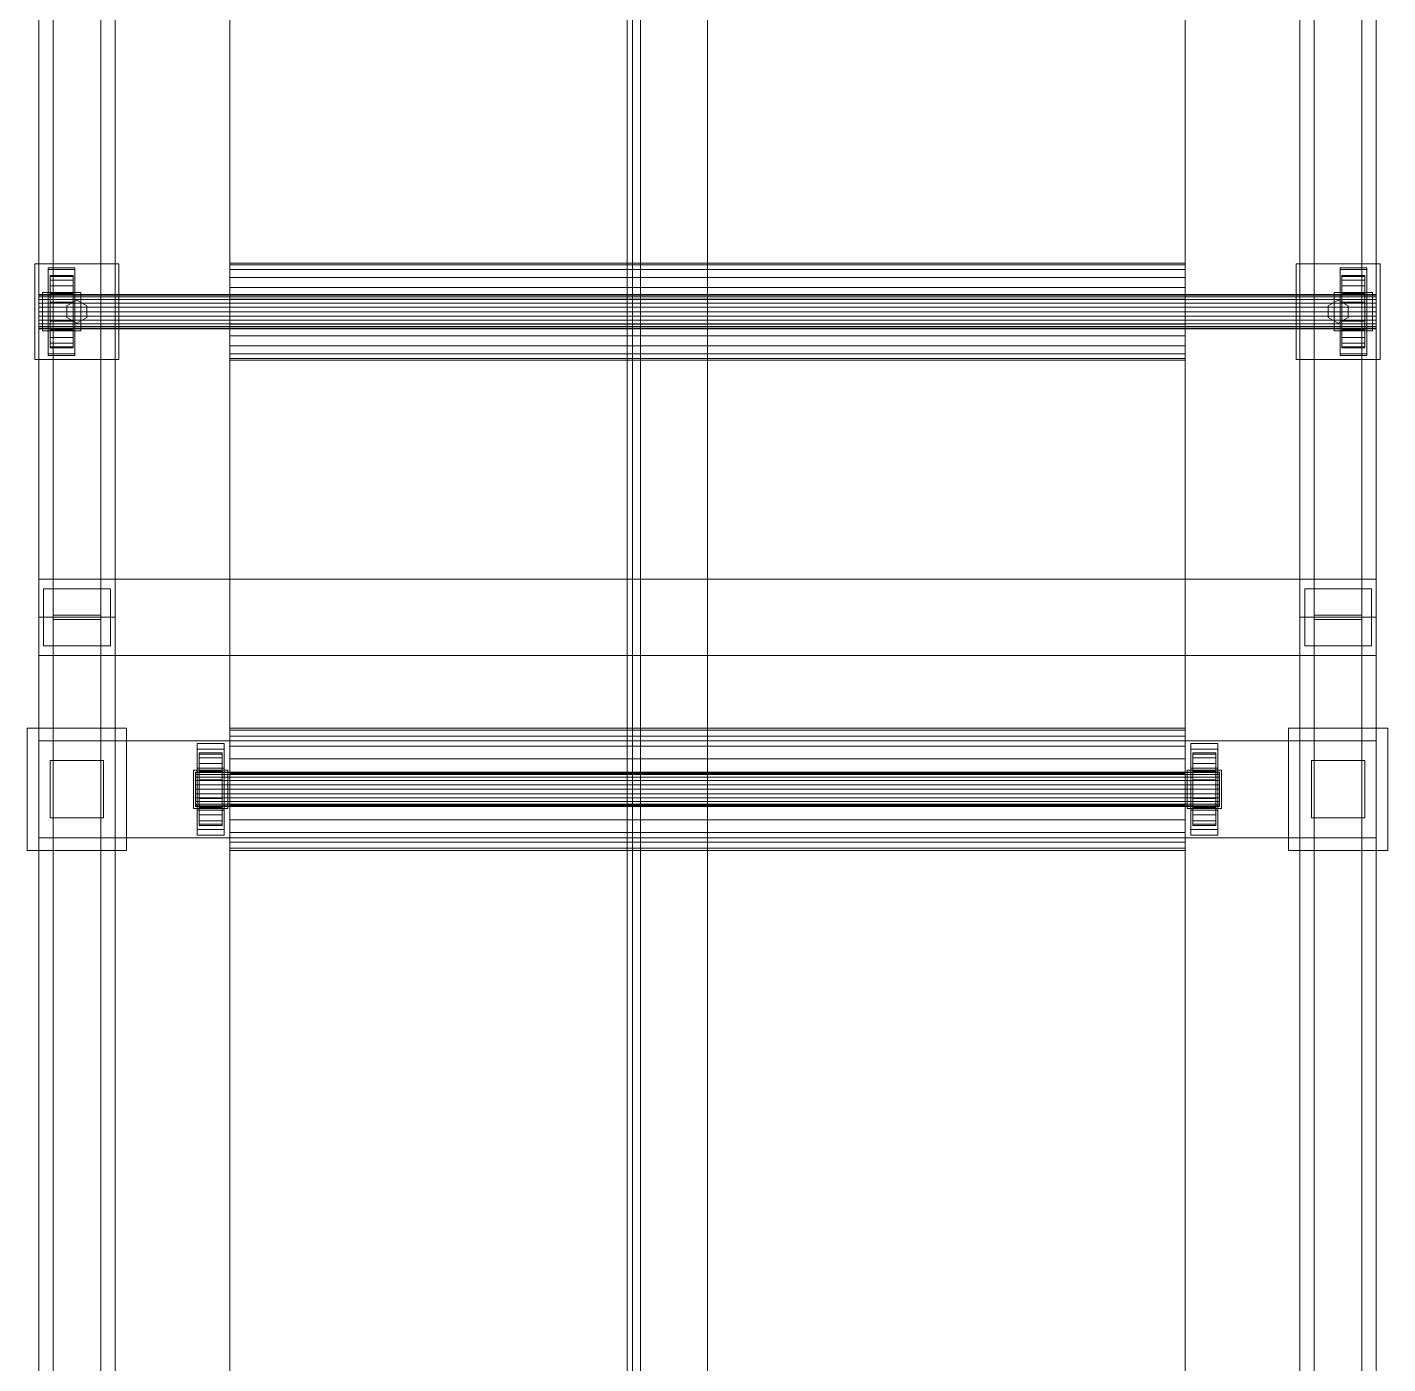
# Model space of a CAD drawing. Header units: millimetres. Extents: x -191664 to 191490, y -197311 to 10263.
# Drawn here: x 57761 to 58473, y -17741 to -17041 of the extents above; entities that cross this region are included whole.
import ezdxf

# ---------------------------------------------------------------- set-up
doc = ezdxf.new("R2010")
doc.units = ezdxf.units.MM
doc.layers.add('superior_C04', color=7, linetype='Continuous', lineweight=0)
doc.layers.add('superior_secador', color=7, linetype='Continuous', lineweight=0)

msp = doc.modelspace()

# ---------------------------------------------------------------- linework, layer by layer
at = {"layer": 'superior_C04', "color": 251, "true_color": 0x586d65}
for p, q in [((57867.12, -19750), (57867.12, -15400)), ((58367.12, -15400), (58367.12, -19750))]:
    msp.add_line(p, q, dxfattribs=at)
at = {"layer": 'superior_C04', "color": 139, "true_color": 0x354b57}
for p, q in [((57767.12, -16150), (57767.12, -17350)), ((57774.62, -17348.88), (57774.62, -16148.88)), ((57774.62, -16151.12), (57774.62, -17351.12)), ((57799.62, -17348.88), (57799.62, -16148.88)), ((57799.62, -17351.12), (57799.62, -16151.12)), ((57807.12, -17350), (57807.12, -16150)), ((58427.12, -16150), (58427.12, -17350)), ((58434.62, -17348.88), (58434.62, -16148.88)), ((58434.62, -16151.12), (58434.62, -17351.12)), ((58459.62, -17348.88), (58459.62, -16148.88)), ((58459.62, -17351.12), (58459.62, -16151.12)), ((58467.12, -17350), (58467.12, -16150)), ((57765.12, -17215), (57765.12, -17165)), ((57765.12, -17165), (57809.12, -17165)), ((57809.12, -17165), (57809.12, -17215)), ((58425.12, -17215), (58425.12, -17165)), ((58425.12, -17165), (58469.12, -17165)), ((58469.12, -17165), (58469.12, -17215)), ((57772.12, -17213), (57772.12, -17167)), ((57772.12, -17167), (57786.12, -17167)), ((57772.12, -17180), (57772.12, -17168)), ((57772.12, -17168), (57786.12, -17168)), ((57786.12, -17167), (57786.12, -17213)), ((57786.12, -17168), (57786.12, -17180)), ((58448.12, -17213), (58448.12, -17167)), ((58448.12, -17167), (58462.12, -17167)), ((58448.12, -17180), (58448.12, -17168)), ((58448.12, -17168), (58462.12, -17168)), ((58462.12, -17167), (58462.12, -17213)), ((58462.12, -17168), (58462.12, -17180)), ((57769.12, -17200), (57769.12, -17180)), ((57769.12, -17180), (57789.12, -17180)), ((57786.12, -17180), (57772.12, -17180)), ((57789.12, -17180), (57789.12, -17200)), ((58445.12, -17200), (58445.12, -17180)), ((58445.12, -17180), (58465.12, -17180)), ((58462.12, -17180), (58448.12, -17180)), ((58465.12, -17180), (58465.12, -17200)), ((57789.12, -17200), (57769.12, -17200)), ((57772.12, -17212), (57772.12, -17200)), ((57772.12, -17200), (57786.12, -17200)), ((57786.12, -17200), (57786.12, -17212)), ((58465.12, -17200), (58445.12, -17200)), ((58448.12, -17212), (58448.12, -17200)), ((58448.12, -17200), (58462.12, -17200)), ((58462.12, -17200), (58462.12, -17212)), ((57809.12, -17215), (57765.12, -17215)), ((57786.12, -17212), (57772.12, -17212)), ((57786.12, -17213), (57772.12, -17213)), ((58469.12, -17215), (58425.12, -17215)), ((58462.12, -17212), (58448.12, -17212)), ((58462.12, -17213), (58448.12, -17213)), ((57767.12, -17370), (57767.12, -17330)), ((57767.12, -17330), (58467.12, -17330)), ((58467.12, -17330), (58467.12, -17370)), ((57769.62, -17335), (57804.62, -17335)), ((57769.62, -17365), (57769.62, -17335)), ((57804.62, -17335), (57804.62, -17365)), ((58429.62, -17335), (58464.62, -17335)), ((58429.62, -17365), (58429.62, -17335)), ((58464.62, -17335), (58464.62, -17365)), ((57767.12, -17350), (57807.12, -17350)), ((57767.12, -17350), (57767.12, -18550)), ((57774.62, -17348.88), (57799.62, -17348.88)), ((57774.62, -17351.12), (57774.62, -17348.88)), ((57774.62, -17348.88), (57774.62, -18548.88)), ((57799.62, -17351.12), (57774.62, -17351.12)), ((57774.62, -18551.12), (57774.62, -17351.12)), ((57799.62, -17348.88), (57799.62, -17351.12)), ((57799.62, -18548.88), (57799.62, -17348.88)), ((57799.62, -18551.12), (57799.62, -17351.12)), ((57807.12, -18550), (57807.12, -17350)), ((58427.12, -17350), (58467.12, -17350)), ((58427.12, -17350), (58427.12, -18550)), ((58434.62, -17348.88), (58459.62, -17348.88)), ((58434.62, -17351.12), (58434.62, -17348.88)), ((58434.62, -17348.88), (58434.62, -18548.88)), ((58459.62, -17351.12), (58434.62, -17351.12)), ((58434.62, -18551.12), (58434.62, -17351.12)), ((58459.62, -17348.88), (58459.62, -17351.12)), ((58459.62, -18548.88), (58459.62, -17348.88)), ((58459.62, -18551.12), (58459.62, -17351.12)), ((58467.12, -18550), (58467.12, -17350)), ((57804.62, -17365), (57769.62, -17365)), ((58464.62, -17365), (58429.62, -17365)), ((58467.12, -17370), (57767.12, -17370)), ((57761.12, -17472), (57761.12, -17408)), ((57761.12, -17408), (57813.12, -17408)), ((57813.12, -17408), (57813.12, -17472)), ((58421.12, -17472), (58421.12, -17408)), ((58421.12, -17408), (58473.12, -17408)), ((58473.12, -17408), (58473.12, -17472)), ((57767.12, -17465.4), (57767.12, -17414.6)), ((57767.12, -17414.6), (58467.12, -17414.6)), ((58467.12, -17414.6), (58467.12, -17465.4)), ((57850.12, -17464), (57850.12, -17416)), ((57850.12, -17416), (57864.12, -17416)), ((57850.12, -17429), (57850.12, -17419)), ((57850.12, -17419), (57864.12, -17419)), ((57864.12, -17416), (57864.12, -17464)), ((57864.12, -17419), (57864.12, -17429)), ((58370.12, -17464), (58370.12, -17416)), ((58370.12, -17416), (58384.12, -17416)), ((58370.12, -17429), (58370.12, -17419)), ((58370.12, -17419), (58384.12, -17419)), ((58384.12, -17416), (58384.12, -17464)), ((58384.12, -17419), (58384.12, -17429)), ((57773.12, -17455), (57773.12, -17425)), ((57773.12, -17425), (57801.12, -17425)), ((57801.12, -17425), (57801.12, -17455)), ((57864.12, -17429), (57850.12, -17429)), ((58384.12, -17429), (58370.12, -17429)), ((58433.12, -17455), (58433.12, -17425)), ((58433.12, -17425), (58461.12, -17425)), ((58461.12, -17425), (58461.12, -17455)), ((57848.12, -17430), (57866.12, -17430)), ((57848.12, -17450), (57848.12, -17430)), ((57866.12, -17430), (57866.12, -17450)), ((58368.12, -17430), (58386.12, -17430)), ((58368.12, -17450), (58368.12, -17430)), ((58386.12, -17430), (58386.12, -17450)), ((57866.12, -17450), (57848.12, -17450)), ((57850.12, -17461), (57850.12, -17451)), ((57850.12, -17451), (57864.12, -17451)), ((57864.12, -17451), (57864.12, -17461)), ((58386.12, -17450), (58368.12, -17450)), ((58370.12, -17461), (58370.12, -17451)), ((58370.12, -17451), (58384.12, -17451)), ((58384.12, -17451), (58384.12, -17461)), ((57801.12, -17455), (57773.12, -17455)), ((58461.12, -17455), (58433.12, -17455)), ((57864.12, -17461), (57850.12, -17461)), ((57864.12, -17464), (57850.12, -17464)), ((58384.12, -17461), (58370.12, -17461)), ((58384.12, -17464), (58370.12, -17464)), ((57813.12, -17472), (57761.12, -17472)), ((58467.12, -17465.4), (57767.12, -17465.4)), ((58473.12, -17472), (58421.12, -17472))]:
    msp.add_line(p, q, dxfattribs=at)
at = {"layer": 'superior_C04', "color": 139, "true_color": 0x345e4e}
for p, q in [((57867.12, -16460), (57867.12, -17440)), ((58117.12, -16460), (58117.12, -17440)), ((58367.12, -17440), (58367.12, -16460)), ((58117.12, -17440), (57867.12, -17440)), ((57867.12, -17440), (57867.12, -18420)), ((58367.12, -17440), (58117.12, -17440)), ((58117.12, -17440), (58117.12, -18420)), ((58367.12, -18420), (58367.12, -17440))]:
    msp.add_line(p, q, dxfattribs=at)
at = {"layer": 'superior_C04', "color": 252, "true_color": 0x83939a}
for p, q in [((57867.12, -17164.6), (57867.12, -17165.47)), ((57867.12, -17164.6), (58367.12, -17164.6)), ((57867.12, -17165.47), (57867.12, -17168)), ((58367.12, -17165.47), (57867.12, -17165.47)), ((58367.12, -17165.47), (58367.12, -17164.6)), ((58367.12, -17165.47), (58367.12, -17168)), ((57867.12, -17168), (57867.12, -17172.04)), ((58367.12, -17168), (57867.12, -17168)), ((57867.12, -17172.04), (57867.12, -17177.3)), ((58367.12, -17172.04), (57867.12, -17172.04)), ((58367.12, -17168), (58367.12, -17172.04)), ((58367.12, -17172.04), (58367.12, -17177.3)), ((57867.12, -17177.3), (57867.12, -17183.43)), ((58367.12, -17177.3), (57867.12, -17177.3)), ((58367.12, -17177.3), (58367.12, -17183.43)), ((57867.12, -17183.43), (57867.12, -17190)), ((58367.12, -17183.43), (57867.12, -17183.43)), ((58367.12, -17183.43), (58367.12, -17190)), ((57867.12, -17190), (57867.12, -17196.57)), ((58367.12, -17190), (57867.12, -17190)), ((58367.12, -17190), (58367.12, -17196.57)), ((57867.12, -17196.57), (57867.12, -17202.7)), ((58367.12, -17196.57), (57867.12, -17196.57)), ((58367.12, -17196.57), (58367.12, -17202.7)), ((57867.12, -17202.7), (57867.12, -17207.96)), ((58367.12, -17202.7), (57867.12, -17202.7)), ((57867.12, -17207.96), (57867.12, -17212)), ((58367.12, -17207.96), (57867.12, -17207.96)), ((58367.12, -17202.7), (58367.12, -17207.96)), ((58367.12, -17207.96), (58367.12, -17212)), ((57867.12, -17212), (57867.12, -17214.53)), ((58367.12, -17212), (57867.12, -17212)), ((57867.12, -17214.53), (57867.12, -17215.4)), ((58367.12, -17214.53), (57867.12, -17214.53)), ((58367.12, -17215.4), (57867.12, -17215.4)), ((58367.12, -17212), (58367.12, -17214.53)), ((58367.12, -17214.53), (58367.12, -17215.4)), ((57867.12, -17408), (57867.12, -17409.09)), ((57867.12, -17408), (58367.12, -17408)), ((58367.12, -17409.09), (58367.12, -17408)), ((57867.12, -17409.09), (57867.12, -17412.29)), ((58367.12, -17409.09), (57867.12, -17409.09)), ((57867.12, -17412.29), (57867.12, -17417.37)), ((58367.12, -17412.29), (57867.12, -17412.29)), ((58367.12, -17409.09), (58367.12, -17412.29)), ((58367.12, -17412.29), (58367.12, -17417.37)), ((57867.12, -17417.37), (57867.12, -17424)), ((58367.12, -17417.37), (57867.12, -17417.37)), ((58367.12, -17417.37), (58367.12, -17424)), ((57867.12, -17424), (57867.12, -17431.72)), ((58367.12, -17424), (57867.12, -17424)), ((58367.12, -17424), (58367.12, -17431.72)), ((57867.12, -17431.72), (57867.12, -17440)), ((58367.12, -17431.72), (57867.12, -17431.72)), ((58367.12, -17431.72), (58367.12, -17440)), ((57867.12, -17440), (57867.12, -17448.28)), ((58367.12, -17440), (57867.12, -17440)), ((58367.12, -17440), (58367.12, -17448.28)), ((57867.12, -17448.28), (57867.12, -17456)), ((58367.12, -17448.28), (57867.12, -17448.28)), ((58367.12, -17448.28), (58367.12, -17456)), ((57867.12, -17456), (57867.12, -17462.63)), ((58367.12, -17456), (57867.12, -17456)), ((58367.12, -17456), (58367.12, -17462.63)), ((57867.12, -17462.63), (57867.12, -17467.71)), ((58367.12, -17462.63), (57867.12, -17462.63)), ((58367.12, -17462.63), (58367.12, -17467.71)), ((57867.12, -17467.71), (57867.12, -17470.91)), ((58367.12, -17467.71), (57867.12, -17467.71)), ((57867.12, -17470.91), (57867.12, -17472)), ((58367.12, -17470.91), (57867.12, -17470.91)), ((58367.12, -17472), (57867.12, -17472)), ((58367.12, -17467.71), (58367.12, -17470.91)), ((58367.12, -17470.91), (58367.12, -17472))]:
    msp.add_line(p, q, dxfattribs=at)
at = {"layer": 'superior_C04', "color": 155, "true_color": 0x617580}
for p, q in [((57773.12, -17181), (57773.12, -17171)), ((57773.12, -17171), (57773.12, -17171.65)), ((57773.12, -17171), (57785.12, -17171)), ((57773.12, -17171.65), (57773.12, -17181.31)), ((57785.12, -17171.65), (57773.12, -17171.65)), ((57773.12, -17171.65), (57773.12, -17173.55)), ((57785.12, -17171.65), (57785.12, -17171)), ((57785.12, -17171), (57785.12, -17181)), ((57785.12, -17181.31), (57785.12, -17171.65)), ((57785.12, -17173.55), (57785.12, -17171.65)), ((58449.12, -17181), (58449.12, -17171)), ((58449.12, -17171), (58449.12, -17171.65)), ((58449.12, -17171), (58461.12, -17171)), ((58449.12, -17171.65), (58449.12, -17181.31)), ((58461.12, -17171.65), (58449.12, -17171.65)), ((58449.12, -17171.65), (58449.12, -17173.55)), ((58461.12, -17171.65), (58461.12, -17171)), ((58461.12, -17171), (58461.12, -17181)), ((58461.12, -17181.31), (58461.12, -17171.65)), ((58461.12, -17173.55), (58461.12, -17171.65)), ((57773.12, -17173.55), (57773.12, -17182.21)), ((57785.12, -17173.55), (57773.12, -17173.55)), ((57773.12, -17173.55), (57773.12, -17176.56)), ((57773.12, -17176.56), (57773.12, -17183.64)), ((57785.12, -17176.56), (57773.12, -17176.56)), ((57773.12, -17176.56), (57773.12, -17180.5)), ((57773.12, -17180.5), (57773.12, -17185.5)), ((57785.12, -17180.5), (57773.12, -17180.5)), ((57773.12, -17180.5), (57773.12, -17185.08)), ((57785.12, -17182.21), (57785.12, -17173.55)), ((57785.12, -17176.56), (57785.12, -17173.55)), ((57785.12, -17183.64), (57785.12, -17176.56)), ((57785.12, -17180.5), (57785.12, -17176.56)), ((57785.12, -17185.5), (57785.12, -17180.5)), ((57785.12, -17185.08), (57785.12, -17180.5)), ((58449.12, -17173.55), (58449.12, -17182.21)), ((58461.12, -17173.55), (58449.12, -17173.55)), ((58449.12, -17173.55), (58449.12, -17176.56)), ((58449.12, -17176.56), (58449.12, -17183.64)), ((58461.12, -17176.56), (58449.12, -17176.56)), ((58449.12, -17176.56), (58449.12, -17180.5)), ((58449.12, -17180.5), (58449.12, -17185.5)), ((58461.12, -17180.5), (58449.12, -17180.5)), ((58449.12, -17180.5), (58449.12, -17185.08)), ((58461.12, -17182.21), (58461.12, -17173.55)), ((58461.12, -17176.56), (58461.12, -17173.55)), ((58461.12, -17183.64), (58461.12, -17176.56)), ((58461.12, -17180.5), (58461.12, -17176.56)), ((58461.12, -17185.5), (58461.12, -17180.5)), ((58461.12, -17185.08), (58461.12, -17180.5)), ((57773.12, -17181.31), (57773.12, -17181)), ((57785.12, -17181), (57773.12, -17181)), ((57773.12, -17181.31), (57785.12, -17181.31)), ((57773.12, -17182.21), (57773.12, -17181.31)), ((57773.12, -17182.21), (57785.12, -17182.21)), ((57773.12, -17183.64), (57773.12, -17182.21)), ((57773.12, -17183.64), (57785.12, -17183.64)), ((57773.12, -17185.5), (57773.12, -17183.64)), ((57773.12, -17185.08), (57773.12, -17187.67)), ((57785.12, -17185.08), (57773.12, -17185.08)), ((57773.12, -17185.08), (57773.12, -17190)), ((57773.12, -17185.5), (57785.12, -17185.5)), ((57773.12, -17187.67), (57773.12, -17185.5)), ((57773.12, -17187.67), (57785.12, -17187.67)), ((57773.12, -17190), (57773.12, -17187.67)), ((57785.12, -17181), (57785.12, -17181.31)), ((57785.12, -17181.31), (57785.12, -17182.21)), ((57785.12, -17182.21), (57785.12, -17183.64)), ((57785.12, -17183.64), (57785.12, -17185.5)), ((57785.12, -17187.67), (57785.12, -17185.08)), ((57785.12, -17190), (57785.12, -17185.08)), ((57785.12, -17185.5), (57785.12, -17187.67)), ((57785.12, -17187.67), (57785.12, -17190)), ((58449.12, -17181.31), (58449.12, -17181)), ((58461.12, -17181), (58449.12, -17181)), ((58449.12, -17181.31), (58461.12, -17181.31)), ((58449.12, -17182.21), (58449.12, -17181.31)), ((58449.12, -17182.21), (58461.12, -17182.21)), ((58449.12, -17183.64), (58449.12, -17182.21)), ((58449.12, -17183.64), (58461.12, -17183.64)), ((58449.12, -17185.5), (58449.12, -17183.64)), ((58449.12, -17185.08), (58449.12, -17187.67)), ((58461.12, -17185.08), (58449.12, -17185.08)), ((58449.12, -17185.08), (58449.12, -17190)), ((58449.12, -17185.5), (58461.12, -17185.5)), ((58449.12, -17187.67), (58449.12, -17185.5)), ((58449.12, -17187.67), (58461.12, -17187.67)), ((58449.12, -17190), (58449.12, -17187.67)), ((58461.12, -17181), (58461.12, -17181.31)), ((58461.12, -17181.31), (58461.12, -17182.21)), ((58461.12, -17182.21), (58461.12, -17183.64)), ((58461.12, -17183.64), (58461.12, -17185.5)), ((58461.12, -17187.67), (58461.12, -17185.08)), ((58461.12, -17190), (58461.12, -17185.08)), ((58461.12, -17185.5), (58461.12, -17187.67)), ((58461.12, -17187.67), (58461.12, -17190)), ((57773.12, -17190), (57785.12, -17190)), ((57773.12, -17190), (57773.12, -17194.92)), ((57773.12, -17192.33), (57773.12, -17190)), ((57773.12, -17194.92), (57773.12, -17192.33)), ((57773.12, -17192.33), (57785.12, -17192.33)), ((57773.12, -17194.5), (57773.12, -17192.33)), ((57773.12, -17199.5), (57773.12, -17194.5)), ((57773.12, -17194.5), (57785.12, -17194.5)), ((57773.12, -17196.36), (57773.12, -17194.5)), ((57785.12, -17190), (57785.12, -17192.33)), ((57785.12, -17194.92), (57785.12, -17190)), ((57785.12, -17192.33), (57785.12, -17194.92)), ((57785.12, -17192.33), (57785.12, -17194.5)), ((57785.12, -17194.5), (57785.12, -17199.5)), ((57785.12, -17194.5), (57785.12, -17196.36)), ((58449.12, -17190), (58461.12, -17190)), ((58449.12, -17190), (58449.12, -17194.92)), ((58449.12, -17192.33), (58449.12, -17190)), ((58449.12, -17194.92), (58449.12, -17192.33)), ((58449.12, -17192.33), (58461.12, -17192.33)), ((58449.12, -17194.5), (58449.12, -17192.33)), ((58449.12, -17199.5), (58449.12, -17194.5)), ((58449.12, -17194.5), (58461.12, -17194.5)), ((58449.12, -17196.36), (58449.12, -17194.5)), ((58461.12, -17190), (58461.12, -17192.33)), ((58461.12, -17194.92), (58461.12, -17190)), ((58461.12, -17192.33), (58461.12, -17194.92)), ((58461.12, -17192.33), (58461.12, -17194.5)), ((58461.12, -17194.5), (58461.12, -17199.5)), ((58461.12, -17194.5), (58461.12, -17196.36)), ((57785.12, -17194.92), (57773.12, -17194.92)), ((57773.12, -17194.92), (57773.12, -17199.5)), ((57773.12, -17203.44), (57773.12, -17196.36)), ((57773.12, -17196.36), (57785.12, -17196.36)), ((57773.12, -17197.79), (57773.12, -17196.36)), ((57773.12, -17206.45), (57773.12, -17197.79)), ((57773.12, -17197.79), (57785.12, -17197.79)), ((57773.12, -17198.69), (57773.12, -17197.79)), ((57773.12, -17208.35), (57773.12, -17198.69)), ((57773.12, -17198.69), (57785.12, -17198.69)), ((57773.12, -17199), (57773.12, -17198.69)), ((57773.12, -17209), (57773.12, -17199)), ((57773.12, -17199), (57785.12, -17199)), ((57785.12, -17199.5), (57773.12, -17199.5)), ((57773.12, -17199.5), (57773.12, -17203.44)), ((57785.12, -17199.5), (57785.12, -17194.92)), ((57785.12, -17196.36), (57785.12, -17203.44)), ((57785.12, -17196.36), (57785.12, -17197.79)), ((57785.12, -17197.79), (57785.12, -17206.45)), ((57785.12, -17197.79), (57785.12, -17198.69)), ((57785.12, -17198.69), (57785.12, -17208.35)), ((57785.12, -17198.69), (57785.12, -17199)), ((57785.12, -17199), (57785.12, -17209)), ((57785.12, -17203.44), (57785.12, -17199.5)), ((58461.12, -17194.92), (58449.12, -17194.92)), ((58449.12, -17194.92), (58449.12, -17199.5)), ((58449.12, -17203.44), (58449.12, -17196.36)), ((58449.12, -17196.36), (58461.12, -17196.36)), ((58449.12, -17197.79), (58449.12, -17196.36)), ((58449.12, -17206.45), (58449.12, -17197.79)), ((58449.12, -17197.79), (58461.12, -17197.79)), ((58449.12, -17198.69), (58449.12, -17197.79)), ((58449.12, -17208.35), (58449.12, -17198.69)), ((58449.12, -17198.69), (58461.12, -17198.69)), ((58449.12, -17199), (58449.12, -17198.69)), ((58449.12, -17209), (58449.12, -17199)), ((58449.12, -17199), (58461.12, -17199)), ((58461.12, -17199.5), (58449.12, -17199.5)), ((58449.12, -17199.5), (58449.12, -17203.44)), ((58461.12, -17199.5), (58461.12, -17194.92)), ((58461.12, -17196.36), (58461.12, -17203.44)), ((58461.12, -17196.36), (58461.12, -17197.79)), ((58461.12, -17197.79), (58461.12, -17206.45)), ((58461.12, -17197.79), (58461.12, -17198.69)), ((58461.12, -17198.69), (58461.12, -17208.35)), ((58461.12, -17198.69), (58461.12, -17199)), ((58461.12, -17199), (58461.12, -17209)), ((58461.12, -17203.44), (58461.12, -17199.5)), ((57785.12, -17203.44), (57773.12, -17203.44)), ((57773.12, -17203.44), (57773.12, -17206.45)), ((57785.12, -17206.45), (57773.12, -17206.45)), ((57773.12, -17206.45), (57773.12, -17208.35)), ((57785.12, -17208.35), (57773.12, -17208.35)), ((57773.12, -17208.35), (57773.12, -17209)), ((57785.12, -17209), (57773.12, -17209)), ((57785.12, -17206.45), (57785.12, -17203.44)), ((57785.12, -17208.35), (57785.12, -17206.45)), ((57785.12, -17209), (57785.12, -17208.35)), ((58461.12, -17203.44), (58449.12, -17203.44)), ((58449.12, -17203.44), (58449.12, -17206.45)), ((58461.12, -17206.45), (58449.12, -17206.45)), ((58449.12, -17206.45), (58449.12, -17208.35)), ((58461.12, -17208.35), (58449.12, -17208.35)), ((58449.12, -17208.35), (58449.12, -17209)), ((58461.12, -17209), (58449.12, -17209)), ((58461.12, -17206.45), (58461.12, -17203.44)), ((58461.12, -17208.35), (58461.12, -17206.45)), ((58461.12, -17209), (58461.12, -17208.35)), ((57851.12, -17431), (57851.12, -17421)), ((57851.12, -17421), (57851.12, -17421.65)), ((57851.12, -17421), (57863.12, -17421)), ((57851.12, -17421.65), (57851.12, -17431.31)), ((57863.12, -17421.65), (57851.12, -17421.65)), ((57851.12, -17421.65), (57851.12, -17423.55)), ((57863.12, -17421.65), (57863.12, -17421)), ((57863.12, -17421), (57863.12, -17431)), ((57863.12, -17431.31), (57863.12, -17421.65)), ((57863.12, -17423.55), (57863.12, -17421.65)), ((58371.12, -17431), (58371.12, -17421)), ((58371.12, -17421), (58371.12, -17421.65)), ((58371.12, -17421), (58383.12, -17421)), ((58371.12, -17421.65), (58371.12, -17431.31)), ((58383.12, -17421.65), (58371.12, -17421.65)), ((58371.12, -17421.65), (58371.12, -17423.55)), ((58383.12, -17421.65), (58383.12, -17421)), ((58383.12, -17421), (58383.12, -17431)), ((58383.12, -17431.31), (58383.12, -17421.65)), ((58383.12, -17423.55), (58383.12, -17421.65)), ((57851.12, -17423.55), (57851.12, -17432.21)), ((57863.12, -17423.55), (57851.12, -17423.55)), ((57851.12, -17423.55), (57851.12, -17426.56)), ((57851.12, -17426.56), (57851.12, -17433.64)), ((57863.12, -17426.56), (57851.12, -17426.56)), ((57851.12, -17426.56), (57851.12, -17430.5)), ((57863.12, -17432.21), (57863.12, -17423.55)), ((57863.12, -17426.56), (57863.12, -17423.55)), ((57863.12, -17433.64), (57863.12, -17426.56)), ((57863.12, -17430.5), (57863.12, -17426.56)), ((58371.12, -17423.55), (58371.12, -17432.21)), ((58383.12, -17423.55), (58371.12, -17423.55)), ((58371.12, -17423.55), (58371.12, -17426.56)), ((58371.12, -17426.56), (58371.12, -17433.64)), ((58383.12, -17426.56), (58371.12, -17426.56)), ((58371.12, -17426.56), (58371.12, -17430.5)), ((58383.12, -17432.21), (58383.12, -17423.55)), ((58383.12, -17426.56), (58383.12, -17423.55)), ((58383.12, -17433.64), (58383.12, -17426.56)), ((58383.12, -17430.5), (58383.12, -17426.56)), ((57851.12, -17430.5), (57851.12, -17435.5)), ((57863.12, -17430.5), (57851.12, -17430.5)), ((57851.12, -17430.5), (57851.12, -17435.08)), ((57851.12, -17431.31), (57851.12, -17431)), ((57863.12, -17431), (57851.12, -17431)), ((57851.12, -17431.31), (57863.12, -17431.31)), ((57851.12, -17432.21), (57851.12, -17431.31)), ((57851.12, -17432.21), (57863.12, -17432.21)), ((57851.12, -17433.64), (57851.12, -17432.21)), ((57851.12, -17433.64), (57863.12, -17433.64)), ((57851.12, -17435.5), (57851.12, -17433.64)), ((57851.12, -17435.08), (57851.12, -17437.67)), ((57863.12, -17435.08), (57851.12, -17435.08)), ((57851.12, -17435.08), (57851.12, -17440)), ((57851.12, -17435.5), (57863.12, -17435.5)), ((57851.12, -17437.67), (57851.12, -17435.5)), ((57863.12, -17435.5), (57863.12, -17430.5)), ((57863.12, -17435.08), (57863.12, -17430.5)), ((57863.12, -17431), (57863.12, -17431.31)), ((57863.12, -17431.31), (57863.12, -17432.21)), ((57863.12, -17432.21), (57863.12, -17433.64)), ((57863.12, -17433.64), (57863.12, -17435.5)), ((57863.12, -17437.67), (57863.12, -17435.08)), ((57863.12, -17440), (57863.12, -17435.08)), ((57863.12, -17435.5), (57863.12, -17437.67)), ((58371.12, -17430.5), (58371.12, -17435.5)), ((58383.12, -17430.5), (58371.12, -17430.5)), ((58371.12, -17430.5), (58371.12, -17435.08)), ((58371.12, -17431.31), (58371.12, -17431)), ((58383.12, -17431), (58371.12, -17431)), ((58371.12, -17431.31), (58383.12, -17431.31)), ((58371.12, -17432.21), (58371.12, -17431.31)), ((58371.12, -17432.21), (58383.12, -17432.21)), ((58371.12, -17433.64), (58371.12, -17432.21)), ((58371.12, -17433.64), (58383.12, -17433.64)), ((58371.12, -17435.5), (58371.12, -17433.64)), ((58371.12, -17435.08), (58371.12, -17437.67)), ((58383.12, -17435.08), (58371.12, -17435.08)), ((58371.12, -17435.08), (58371.12, -17440)), ((58371.12, -17435.5), (58383.12, -17435.5)), ((58371.12, -17437.67), (58371.12, -17435.5)), ((58383.12, -17435.5), (58383.12, -17430.5)), ((58383.12, -17435.08), (58383.12, -17430.5)), ((58383.12, -17431), (58383.12, -17431.31)), ((58383.12, -17431.31), (58383.12, -17432.21)), ((58383.12, -17432.21), (58383.12, -17433.64)), ((58383.12, -17433.64), (58383.12, -17435.5)), ((58383.12, -17437.67), (58383.12, -17435.08)), ((58383.12, -17440), (58383.12, -17435.08)), ((58383.12, -17435.5), (58383.12, -17437.67)), ((57851.12, -17437.67), (57863.12, -17437.67)), ((57851.12, -17440), (57851.12, -17437.67)), ((57851.12, -17440), (57863.12, -17440)), ((57851.12, -17440), (57851.12, -17444.92)), ((57851.12, -17442.33), (57851.12, -17440)), ((57851.12, -17444.92), (57851.12, -17442.33)), ((57851.12, -17442.33), (57863.12, -17442.33)), ((57851.12, -17444.5), (57851.12, -17442.33)), ((57863.12, -17437.67), (57863.12, -17440)), ((57863.12, -17440), (57863.12, -17442.33)), ((57863.12, -17444.92), (57863.12, -17440)), ((57863.12, -17442.33), (57863.12, -17444.92)), ((57863.12, -17442.33), (57863.12, -17444.5)), ((58371.12, -17437.67), (58383.12, -17437.67)), ((58371.12, -17440), (58371.12, -17437.67)), ((58371.12, -17440), (58383.12, -17440)), ((58371.12, -17440), (58371.12, -17444.92)), ((58371.12, -17442.33), (58371.12, -17440)), ((58371.12, -17444.92), (58371.12, -17442.33)), ((58371.12, -17442.33), (58383.12, -17442.33)), ((58371.12, -17444.5), (58371.12, -17442.33)), ((58383.12, -17437.67), (58383.12, -17440)), ((58383.12, -17440), (58383.12, -17442.33)), ((58383.12, -17444.92), (58383.12, -17440)), ((58383.12, -17442.33), (58383.12, -17444.92)), ((58383.12, -17442.33), (58383.12, -17444.5)), ((57851.12, -17449.5), (57851.12, -17444.5)), ((57851.12, -17444.5), (57863.12, -17444.5)), ((57851.12, -17446.36), (57851.12, -17444.5)), ((57863.12, -17444.92), (57851.12, -17444.92)), ((57851.12, -17444.92), (57851.12, -17449.5)), ((57851.12, -17453.44), (57851.12, -17446.36)), ((57851.12, -17446.36), (57863.12, -17446.36)), ((57851.12, -17447.79), (57851.12, -17446.36)), ((57851.12, -17456.45), (57851.12, -17447.79)), ((57851.12, -17447.79), (57863.12, -17447.79)), ((57851.12, -17448.69), (57851.12, -17447.79)), ((57851.12, -17458.35), (57851.12, -17448.69)), ((57851.12, -17448.69), (57863.12, -17448.69)), ((57851.12, -17449), (57851.12, -17448.69)), ((57851.12, -17459), (57851.12, -17449)), ((57851.12, -17449), (57863.12, -17449)), ((57863.12, -17449.5), (57851.12, -17449.5)), ((57851.12, -17449.5), (57851.12, -17453.44)), ((57863.12, -17444.5), (57863.12, -17449.5)), ((57863.12, -17444.5), (57863.12, -17446.36)), ((57863.12, -17449.5), (57863.12, -17444.92)), ((57863.12, -17446.36), (57863.12, -17453.44)), ((57863.12, -17446.36), (57863.12, -17447.79)), ((57863.12, -17447.79), (57863.12, -17456.45)), ((57863.12, -17447.79), (57863.12, -17448.69)), ((57863.12, -17448.69), (57863.12, -17458.35)), ((57863.12, -17448.69), (57863.12, -17449)), ((57863.12, -17449), (57863.12, -17459)), ((57863.12, -17453.44), (57863.12, -17449.5)), ((58371.12, -17449.5), (58371.12, -17444.5)), ((58371.12, -17444.5), (58383.12, -17444.5)), ((58371.12, -17446.36), (58371.12, -17444.5)), ((58383.12, -17444.92), (58371.12, -17444.92)), ((58371.12, -17444.92), (58371.12, -17449.5)), ((58371.12, -17453.44), (58371.12, -17446.36)), ((58371.12, -17446.36), (58383.12, -17446.36)), ((58371.12, -17447.79), (58371.12, -17446.36)), ((58371.12, -17456.45), (58371.12, -17447.79)), ((58371.12, -17447.79), (58383.12, -17447.79)), ((58371.12, -17448.69), (58371.12, -17447.79)), ((58371.12, -17458.35), (58371.12, -17448.69)), ((58371.12, -17448.69), (58383.12, -17448.69)), ((58371.12, -17449), (58371.12, -17448.69)), ((58371.12, -17459), (58371.12, -17449)), ((58371.12, -17449), (58383.12, -17449)), ((58383.12, -17449.5), (58371.12, -17449.5)), ((58371.12, -17449.5), (58371.12, -17453.44)), ((58383.12, -17444.5), (58383.12, -17449.5)), ((58383.12, -17444.5), (58383.12, -17446.36)), ((58383.12, -17449.5), (58383.12, -17444.92)), ((58383.12, -17446.36), (58383.12, -17453.44)), ((58383.12, -17446.36), (58383.12, -17447.79)), ((58383.12, -17447.79), (58383.12, -17456.45)), ((58383.12, -17447.79), (58383.12, -17448.69)), ((58383.12, -17448.69), (58383.12, -17458.35)), ((58383.12, -17448.69), (58383.12, -17449)), ((58383.12, -17449), (58383.12, -17459)), ((58383.12, -17453.44), (58383.12, -17449.5)), ((57863.12, -17453.44), (57851.12, -17453.44)), ((57851.12, -17453.44), (57851.12, -17456.45)), ((57863.12, -17456.45), (57851.12, -17456.45)), ((57851.12, -17456.45), (57851.12, -17458.35)), ((57863.12, -17456.45), (57863.12, -17453.44)), ((57863.12, -17458.35), (57863.12, -17456.45)), ((58383.12, -17453.44), (58371.12, -17453.44)), ((58371.12, -17453.44), (58371.12, -17456.45)), ((58383.12, -17456.45), (58371.12, -17456.45)), ((58371.12, -17456.45), (58371.12, -17458.35)), ((58383.12, -17456.45), (58383.12, -17453.44)), ((58383.12, -17458.35), (58383.12, -17456.45)), ((57863.12, -17458.35), (57851.12, -17458.35)), ((57851.12, -17458.35), (57851.12, -17459)), ((57863.12, -17459), (57851.12, -17459)), ((57863.12, -17459), (57863.12, -17458.35)), ((58383.12, -17458.35), (58371.12, -17458.35)), ((58371.12, -17458.35), (58371.12, -17459)), ((58383.12, -17459), (58371.12, -17459)), ((58383.12, -17459), (58383.12, -17458.35))]:
    msp.add_line(p, q, dxfattribs=at)
at = {"layer": 'superior_C04', "color": 9, "true_color": 0xbac6cb}
for p, q in [((57767.12, -17181), (57767.12, -17181.31)), ((57767.12, -17181), (58467.12, -17181)), ((57767.12, -17181.31), (57767.12, -17182.21)), ((58467.12, -17181.31), (57767.12, -17181.31)), ((57767.12, -17182.21), (57767.12, -17183.64)), ((58467.12, -17182.21), (57767.12, -17182.21)), ((57767.12, -17183.64), (57767.12, -17185.5)), ((58467.12, -17183.64), (57767.12, -17183.64)), ((57767.12, -17185.5), (57767.12, -17187.67)), ((58467.12, -17185.5), (57767.12, -17185.5)), ((57767.12, -17187.67), (57767.12, -17190)), ((58467.12, -17187.67), (57767.12, -17187.67)), ((58467.12, -17181.31), (58467.12, -17181)), ((58467.12, -17181.31), (58467.12, -17182.21)), ((58467.12, -17182.21), (58467.12, -17183.64)), ((58467.12, -17183.64), (58467.12, -17185.5)), ((58467.12, -17185.5), (58467.12, -17187.67)), ((58467.12, -17187.67), (58467.12, -17190)), ((57767.12, -17190), (57767.12, -17192.33)), ((58467.12, -17190), (57767.12, -17190)), ((57767.12, -17192.33), (57767.12, -17194.5)), ((58467.12, -17192.33), (57767.12, -17192.33)), ((57767.12, -17194.5), (57767.12, -17196.36)), ((58467.12, -17194.5), (57767.12, -17194.5)), ((58467.12, -17190), (58467.12, -17192.33)), ((58467.12, -17192.33), (58467.12, -17194.5)), ((58467.12, -17194.5), (58467.12, -17196.36)), ((57767.12, -17196.36), (57767.12, -17197.79)), ((58467.12, -17196.36), (57767.12, -17196.36)), ((57767.12, -17197.79), (57767.12, -17198.69)), ((58467.12, -17197.79), (57767.12, -17197.79)), ((57767.12, -17198.69), (57767.12, -17199)), ((58467.12, -17198.69), (57767.12, -17198.69)), ((58467.12, -17199), (57767.12, -17199)), ((58467.12, -17196.36), (58467.12, -17197.79)), ((58467.12, -17197.79), (58467.12, -17198.69)), ((58467.12, -17198.69), (58467.12, -17199)), ((57849.12, -17431), (57849.12, -17431.31)), ((57849.12, -17431), (58385.12, -17431)), ((57849.12, -17431.31), (57849.12, -17432.21)), ((58385.12, -17431.31), (57849.12, -17431.31)), ((57849.12, -17432.21), (57849.12, -17433.64)), ((58385.12, -17432.21), (57849.12, -17432.21)), ((57849.12, -17433.64), (57849.12, -17435.5)), ((58385.12, -17433.64), (57849.12, -17433.64)), ((57849.12, -17435.5), (57849.12, -17437.67)), ((58385.12, -17435.5), (57849.12, -17435.5)), ((58385.12, -17431.31), (58385.12, -17431)), ((58385.12, -17431.31), (58385.12, -17432.21)), ((58385.12, -17432.21), (58385.12, -17433.64)), ((58385.12, -17433.64), (58385.12, -17435.5)), ((58385.12, -17435.5), (58385.12, -17437.67)), ((57849.12, -17437.67), (57849.12, -17440)), ((58385.12, -17437.67), (57849.12, -17437.67)), ((57849.12, -17440), (57849.12, -17442.33)), ((58385.12, -17440), (57849.12, -17440)), ((57849.12, -17442.33), (57849.12, -17444.5)), ((58385.12, -17442.33), (57849.12, -17442.33)), ((58385.12, -17437.67), (58385.12, -17440)), ((58385.12, -17440), (58385.12, -17442.33)), ((58385.12, -17442.33), (58385.12, -17444.5)), ((57849.12, -17444.5), (57849.12, -17446.36)), ((58385.12, -17444.5), (57849.12, -17444.5)), ((57849.12, -17446.36), (57849.12, -17447.79)), ((58385.12, -17446.36), (57849.12, -17446.36)), ((57849.12, -17447.79), (57849.12, -17448.69)), ((58385.12, -17447.79), (57849.12, -17447.79)), ((57849.12, -17448.69), (57849.12, -17449)), ((58385.12, -17448.69), (57849.12, -17448.69)), ((58385.12, -17449), (57849.12, -17449)), ((58385.12, -17444.5), (58385.12, -17446.36)), ((58385.12, -17446.36), (58385.12, -17447.79)), ((58385.12, -17447.79), (58385.12, -17448.69)), ((58385.12, -17448.69), (58385.12, -17449))]:
    msp.add_line(p, q, dxfattribs=at)
at = {"layer": 'superior_C04', "color": 9, "true_color": 0xbdc8cc}
for p, q in [((57787.12, -17184), (57781.92, -17187)), ((57781.92, -17187), (57781.92, -17193)), ((57792.31, -17187), (57787.12, -17184)), ((57792.31, -17193), (57792.31, -17187)), ((58447.12, -17184), (58441.92, -17187)), ((58441.92, -17187), (58441.92, -17193)), ((58452.31, -17187), (58447.12, -17184)), ((58452.31, -17193), (58452.31, -17187)), ((57781.92, -17193), (57787.12, -17196)), ((57787.12, -17196), (57792.31, -17193)), ((58441.92, -17193), (58447.12, -17196)), ((58447.12, -17196), (58452.31, -17193))]:
    msp.add_line(p, q, dxfattribs=at)
at = {"layer": 'superior_secador', "color": 253, "true_color": 0x8d9da5}
for p, q in [((58075.04, -16750), (58075.04, -19250)), ((58077.87, -19250), (58077.87, -16750))]:
    msp.add_line(p, q, dxfattribs=at)
at = {"layer": 'superior_secador', "color": 9, "true_color": 0xc6ccbd}
msp.add_line((58082.12, -19250), (58082.12, -16750), dxfattribs=at)

doc.saveas('drawing.dxf')
